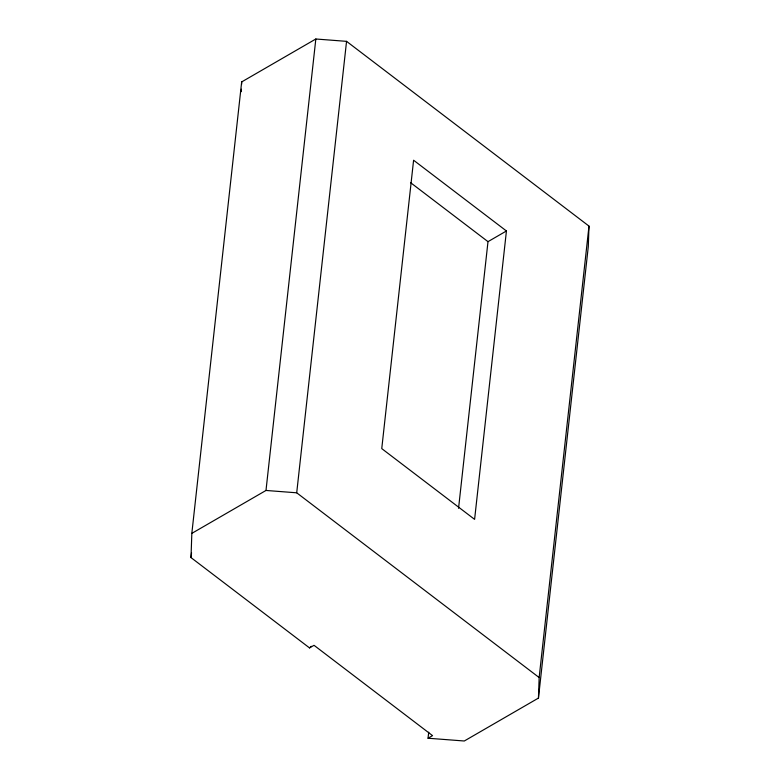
<?xml version="1.0" encoding="UTF-8"?>
<svg xmlns="http://www.w3.org/2000/svg" width="780" height="780" viewBox="0 0 780 780"><rect width="100%" height="100%" fill="white"/><g stroke="black" fill="none" stroke-linecap="round" stroke-linejoin="round"><path stroke-width="1.17" d="M428.044 738.231L432.539 735.628L314.028 645.313L309.533 647.917L191.012 557.602L191.831 533.374L241.673 81.919L315.832 39L346.554 41.35L588.988 226.102L588.286 246.626L538.453 698.081L464.295 741L428.044 738.231L428.707 732.206M241.351 91.611L241.429 89.183M241.595 84.347L241.673 81.919M538.453 698.081L539.146 677.547L588.988 226.102M191.012 557.602L191.548 552.767M191.831 533.374L265.99 490.454L315.832 39M539.146 677.547L296.712 492.804L346.554 41.35M458.552 508.316L487.997 241.654L506.434 230.977L413.595 160.232L381.752 448.607L474.601 519.363L506.434 230.977M309.533 647.917L311.308 646.269M265.99 490.454L296.712 492.804M410.621 182.695L487.997 241.654"/></g></svg>
